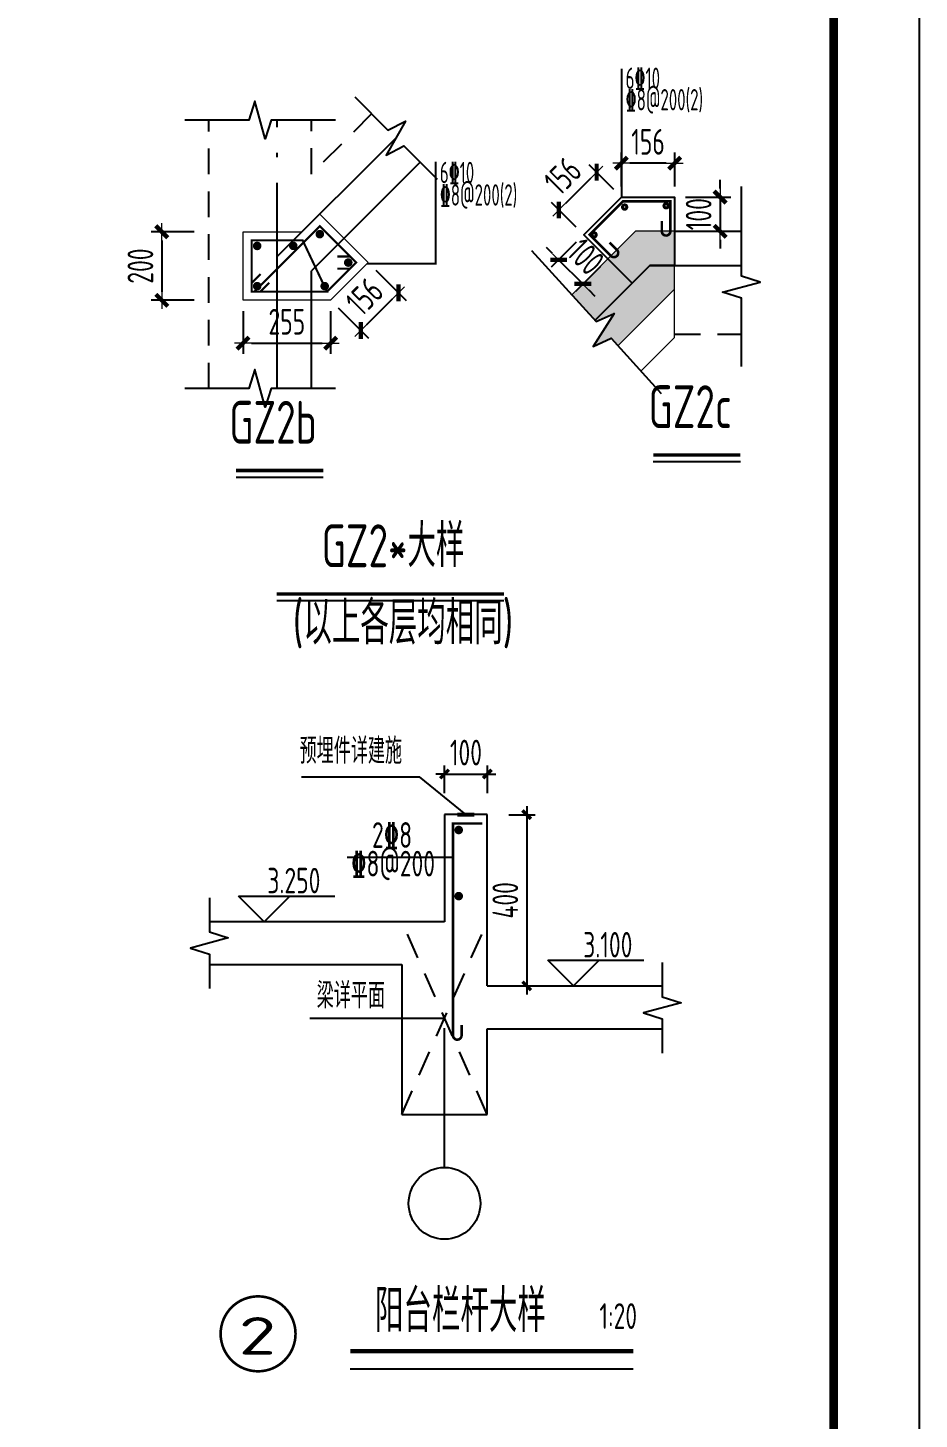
# Model space of a CAD drawing. Extents: x -144902 to 588294, y -160863 to 65494.
# Drawn here: x 149156 to 159567, y -27920 to -11673 of the extents above; entities that cross this region are included whole.
import ezdxf
from ezdxf.enums import TextEntityAlignment as Align

# ---------------------------------------------------------------- set-up
doc = ezdxf.new("R2010")
doc.units = 0
doc.header["$LTSCALE"] = 100
doc.linetypes.add('3', pattern=[5, 3, -2])
doc.linetypes.add('ACAD_ISO04W100', pattern=[30.5, 24, -3, 0.5, -3])
doc.layers.get('0').update_dxf_attribs({"linetype": 'CONTINUOUS'})
doc.layers.get('Defpoints').update_dxf_attribs({"linetype": 'CONTINUOUS'})
for name, color, linetype in [('1508', 2, 'CONTINUOUS'), ('AXIS', 3, 'CONTINUOUS'), ('beam_dy', 7, 'CONTINUOUS'), ('b板标注', 6, 'CONTINUOUS'), ('DIM', 3, 'CONTINUOUS'), ('DIM_ELEV', 3, 'CONTINUOUS'), ('DIM_SYMB', 3, 'CONTINUOUS'), ('DOTE', 253, 'ACAD_ISO04W100'), ('HATCH', 254, 'CONTINUOUS'), ('S_BEAMDIMMASS', 2, 'CONTINUOUS'), ('TEXT', 7, 'CONTINUOUS'), ('THICK', 6, 'CONTINUOUS'), ('THIN', 7, 'CONTINUOUS'), ('tk', 7, 'CONTINUOUS'), ('WALL', 255, 'CONTINUOUS'), ('梁', 4, 'CONTINUOUS'), ('梁虚线', 134, '3'), ('梁集中标注', 7, 'CONTINUOUS')]:
    doc.layers.add(name, color=color, linetype=linetype)
for name, color, linetype, lineweight in [('REIN', 6, 'CONTINUOUS', 18), ('Z-柱大样外框', 7, 'ByLayer', 18), ('Z-详图标注', 3, 'CONTINUOUS', 18)]:
    doc.layers.add(name, color=color, linetype=linetype, lineweight=lineweight)
doc.styles.add('COMP', font='tssdeng.shx', dxfattribs={"width": 0.7, "bigfont": 'tssdchn.shx'})
doc.styles.get("Standard").update_dxf_attribs({"font": 'tssdeng.shx', "width": 0.7, "bigfont": 'tssdchn.shx'})
doc.styles.add('TCCAD_Dimension', font='Tssdeng.shx', dxfattribs={"width": 0.7, "bigfont": 'tssdchn.shx'})
doc.styles.add('TSSD_Dimension', font='Tssdeng.shx', dxfattribs={"width": 0.7, "bigfont": 'tssdchn.shx'})
doc.styles.add('TSSD_Rein', font='Tssdeng.shx', dxfattribs={"width": 0.7, "bigfont": 'tssdchn.shx'})
doc.dimstyles.new('TCCAD_25_100', dxfattribs={"dimtxt": 300, "dimasz": 100, "dimexe": 125, "dimexo": 125, "dimgap": 100, "dimtad": 1, "dimdec": 0, "dimlfac": 0.25, "dimzin": 0, "dimdsep": 46, "dimtxsty": 'TCCAD_Dimension', "dimblk": '_TCDBK25_100', "dimcen": 0, "dimclrt": 7, "dimadec": 0, "dimazin": 0, "dimtfac": 1, "dimtdec": 0, "dimtix": 1, "dimtmove": 2, "dimatfit": 3, "dimfxl": 1, "dimtolj": 1, "dimtzin": 0, "dimarcsym": 0})
doc.dimstyles.new('TSSD_20_100', dxfattribs={"dimtxt": 300, "dimasz": 100, "dimexe": 100, "dimexo": 250, "dimgap": 100, "dimtad": 1, "dimdec": 0, "dimlfac": 0.2, "dimzin": 0, "dimdsep": 46, "dimtxsty": 'TSSD_Dimension', "dimblk": 'ARCHTICK', "dimcen": 0, "dimdle": 100, "dimclrt": 7, "dimadec": 0, "dimazin": 0, "dimtfac": 1, "dimtdec": 0, "dimtix": 1, "dimtmove": 2, "dimatfit": 3, "dimfxl": 1, "dimtolj": 1, "dimtzin": 0, "dimarcsym": 0})

# ---------------------------------------------------------------- blocks, each defined once
blk = doc.blocks.new('A1tk')
at = {"layer": 'tk', "color": 5}
blk.add_lwpolyline([(0, 0), (0, 59400), (84100, 59400), (84100, 0)], close=True, dxfattribs=at)
at = {"layer": 'tk', "const_width": 100}
blk.add_lwpolyline([(2500, 1000), (83100, 1000), (83100, 58400), (2500, 58400)], close=True, dxfattribs=at)
blk = doc.blocks.new('_TCDBK25_100')
blk.add_line((-1, 0), (1, 0))
at = {"const_width": 0.5}
blk.add_lwpolyline([(-0.7, -0.7), (0.7, 0.7)], dxfattribs=at)
blk = doc.blocks.new('*D1369')
at = {"layer": 'Defpoints', "color": 0}
for p in [(151670, -14855), (152692, -14855), (152692, -15355)]:
    blk.add_point(p, dxfattribs=at)
at = {"layer": 'Z-详图标注', "color": 0, "lineweight": -2}
for p, q in [((151670, -14980), (151670, -15480)), ((152692, -14980), (152692, -15480)), ((151770, -15355), (152592, -15355))]:
    blk.add_line(p, q, dxfattribs=at)
at = {"layer": 'Z-详图标注', "color": 0, "lineweight": -2, "xscale": 100, "yscale": 100, "zscale": 100, "rotation": 180}
blk.add_blockref('_TCDBK25_100', (151670, -15355), dxfattribs=at)
at = {"layer": 'Z-详图标注', "color": 0, "lineweight": -2, "xscale": 100, "yscale": 100, "zscale": 100}
blk.add_blockref('_TCDBK25_100', (152692, -15355), dxfattribs=at)
at = {"layer": 'Z-详图标注', "color": 7, "insert": (152181, -15105), "char_height": 300, "attachment_point": 5, "style": 'TCCAD_Dimension'}
blk.add_mtext('\\A1;255', dxfattribs=at)
blk = doc.blocks.new('*D1370')
at = {"layer": 'Defpoints', "color": 0}
for p in [(153132, -14414), (153485, -14768), (152692, -14855)]:
    blk.add_point(p, dxfattribs=at)
at = {"layer": 'Z-详图标注', "color": 0, "lineweight": -2}
for p, q in [((153220, -14503), (153574, -14856)), ((152780, -14943), (153134, -15296)), ((153116, -15137), (153415, -14839))]:
    blk.add_line(p, q, dxfattribs=at)
at = {"layer": 'Z-详图标注', "color": 0, "lineweight": -2, "xscale": 100, "yscale": 100, "zscale": 100}
for p, rotation in [((153485, -14768), 44.99999831887051), ((153045, -15208), 224.9999983188705)]:
    blk.add_blockref('_TCDBK25_100', p, dxfattribs=dict(at, rotation=rotation))
at = {"layer": 'Z-详图标注', "color": 7, "insert": (153088, -14811), "char_height": 300, "attachment_point": 5, "rotation": 45, "style": 'TCCAD_Dimension'}
blk.add_mtext('\\A1;156', dxfattribs=at)
blk = doc.blocks.new('*D1371')
at = {"layer": 'Defpoints', "color": 0}
for p in [(151224, -14055), (150721, -14855), (151224, -14855)]:
    blk.add_point(p, dxfattribs=at)
at = {"layer": 'Z-详图标注', "color": 0, "lineweight": -2}
for p, q in [((151099, -14055), (150596, -14055)), ((150721, -14155), (150721, -14755)), ((151099, -14855), (150596, -14855))]:
    blk.add_line(p, q, dxfattribs=at)
at = {"layer": 'Z-详图标注', "color": 0, "lineweight": -2, "xscale": 100, "yscale": 100, "zscale": 100}
for p, rotation in [((150721, -14055), 90), ((150721, -14855), 270)]:
    blk.add_blockref('_TCDBK25_100', p, dxfattribs=dict(at, rotation=rotation))
at = {"layer": 'Z-详图标注', "color": 7, "insert": (150471, -14455), "char_height": 300, "attachment_point": 5, "rotation": 90, "style": 'TCCAD_Dimension'}
blk.add_mtext('\\A1;200', dxfattribs=at)
blk = doc.blocks.new('*D1372')
at = {"layer": 'Defpoints', "color": 0}
for p in [(156711, -13649), (156711, -14049), (157241, -14049)]:
    blk.add_point(p, dxfattribs=at)
at = {"layer": 'Z-详图标注', "color": 0, "lineweight": -2}
for p, q in [((157241, -13549), (157241, -13449)), ((156836, -13649), (157366, -13649)), ((157241, -13649), (157241, -14049)), ((156836, -14049), (157366, -14049)), ((157241, -14149), (157241, -14249))]:
    blk.add_line(p, q, dxfattribs=at)
at = {"layer": 'Z-详图标注', "color": 0, "lineweight": -2, "xscale": 100, "yscale": 100, "zscale": 100}
for p, rotation in [((157241, -13649), 270), ((157241, -14049), 90)]:
    blk.add_blockref('_TCDBK25_100', p, dxfattribs=dict(at, rotation=rotation))
at = {"layer": 'Z-详图标注', "color": 7, "insert": (156991, -13849), "char_height": 300, "attachment_point": 5, "rotation": 90, "style": 'TCCAD_Dimension'}
blk.add_mtext('\\A1;100', dxfattribs=at)
blk = doc.blocks.new('*D1373')
at = {"layer": 'Defpoints', "color": 0}
for p in [(156088, -13254), (156088, -13649), (156711, -13649)]:
    blk.add_point(p, dxfattribs=at)
at = {"layer": 'Z-详图标注', "color": 0, "lineweight": -2}
for p, q in [((156088, -13524), (156088, -13129)), ((156711, -13524), (156711, -13129)), ((156611, -13254), (156188, -13254))]:
    blk.add_line(p, q, dxfattribs=at)
at = {"layer": 'Z-详图标注', "color": 0, "lineweight": -2, "xscale": 100, "yscale": 100, "zscale": 100, "rotation": 180}
blk.add_blockref('_TCDBK25_100', (156088, -13254), dxfattribs=at)
at = {"layer": 'Z-详图标注', "color": 0, "lineweight": -2, "xscale": 100, "yscale": 100, "zscale": 100}
blk.add_blockref('_TCDBK25_100', (156711, -13254), dxfattribs=at)
at = {"layer": 'Z-详图标注', "color": 7, "insert": (156400, -13004), "char_height": 300, "attachment_point": 5, "style": 'TCCAD_Dimension'}
blk.add_mtext('\\A1;156', dxfattribs=at)
blk = doc.blocks.new('*D1374')
at = {"layer": 'Defpoints', "color": 0}
for p in [(155359, -13800), (156088, -13649), (155648, -14089)]:
    blk.add_point(p, dxfattribs=at)
at = {"layer": 'Z-详图标注', "color": 0, "lineweight": -2}
for p, q in [((156000, -13560), (155711, -13272)), ((155729, -13431), (155430, -13730)), ((155560, -14000), (155271, -13712))]:
    blk.add_line(p, q, dxfattribs=at)
at = {"layer": 'Z-详图标注', "color": 0, "lineweight": -2, "xscale": 100, "yscale": 100, "zscale": 100}
for p, rotation in [((155800, -13360), 45.00000056039549), ((155359, -13800), 225.0000005603954)]:
    blk.add_blockref('_TCDBK25_100', p, dxfattribs=dict(at, rotation=rotation))
at = {"layer": 'Z-详图标注', "color": 7, "insert": (155403, -13403), "char_height": 300, "attachment_point": 5, "rotation": 45, "style": 'TCCAD_Dimension'}
blk.add_mtext('\\A1;156', dxfattribs=at)
blk = doc.blocks.new('*D1375')
at = {"layer": 'Defpoints', "color": 0}
for p in [(155648, -14089), (155931, -14372), (155639, -14664)]:
    blk.add_point(p, dxfattribs=at)
at = {"layer": 'Z-详图标注', "color": 0, "lineweight": -2}
for p, q in [((155285, -14310), (155215, -14239)), ((155560, -14177), (155268, -14469)), ((155356, -14381), (155639, -14664)), ((155843, -14460), (155551, -14752)), ((155710, -14734), (155780, -14805))]:
    blk.add_line(p, q, dxfattribs=at)
at = {"layer": 'Z-详图标注', "color": 0, "lineweight": -2, "xscale": 100, "yscale": 100, "zscale": 100}
for p, rotation in [((155356, -14381), 315.0000005605062), ((155639, -14664), 135.0000005605062)]:
    blk.add_blockref('_TCDBK25_100', p, dxfattribs=dict(at, rotation=rotation))
at = {"layer": 'Z-详图标注', "color": 7, "insert": (155674, -14345), "char_height": 300, "attachment_point": 5, "rotation": 315, "style": 'TCCAD_Dimension'}
blk.add_mtext('\\A1;100', dxfattribs=at)
blk = doc.blocks.new('_ArchTick')
at = {"color": 0, "linetype": 'ByBlock', "const_width": 0.4}
blk.add_lwpolyline([(-0.5, -0.5), (0.5, 0.5)], dxfattribs=at)
blk = doc.blocks.new('*D1398')
at = {"layer": 'Defpoints', "color": 0}
for p in [(154523, -20861), (154523, -22861), (154983, -22861)]:
    blk.add_point(p, dxfattribs=at)
at = {"layer": 'DIM', "color": 0, "lineweight": -2}
for p, q in [((154983, -20761), (154983, -22961)), ((154773, -20861), (155083, -20861)), ((154773, -22861), (155083, -22861))]:
    blk.add_line(p, q, dxfattribs=at)
at = {"layer": 'DIM', "color": 0, "lineweight": -2, "xscale": 100, "yscale": 100, "zscale": 100}
for p, rotation in [((154983, -20861), 90), ((154983, -22861), 270)]:
    blk.add_blockref('_ArchTick', p, dxfattribs=dict(at, rotation=rotation))
at = {"layer": 'DIM', "color": 7, "insert": (154733, -21861), "char_height": 300, "attachment_point": 5, "rotation": 90, "style": 'TSSD_Dimension'}
blk.add_mtext('\\A1;400', dxfattribs=at)
blk = doc.blocks.new('*D1399')
at = {"layer": 'Defpoints', "color": 0}
for p in [(154523, -20386), (154023, -20861), (154523, -20861)]:
    blk.add_point(p, dxfattribs=at)
at = {"layer": 'DIM', "color": 0, "lineweight": -2}
for p, q in [((154023, -20611), (154023, -20286)), ((154523, -20611), (154523, -20286)), ((154023, -20386), (153923, -20386)), ((154023, -20386), (154523, -20386)), ((154523, -20386), (154623, -20386))]:
    blk.add_line(p, q, dxfattribs=at)
at = {"layer": 'DIM', "color": 0, "lineweight": -2, "xscale": 100, "yscale": 100, "zscale": 100}
blk.add_blockref('_ArchTick', (154023, -20386), dxfattribs=at)
at = {"layer": 'DIM', "color": 0, "lineweight": -2, "xscale": 100, "yscale": 100, "zscale": 100, "rotation": 180}
blk.add_blockref('_ArchTick', (154523, -20386), dxfattribs=at)
at = {"layer": 'DIM', "color": 7, "insert": (154273, -20136), "char_height": 300, "attachment_point": 5, "style": 'TSSD_Dimension'}
blk.add_mtext('\\A1;100', dxfattribs=at)

msp = doc.modelspace()

# ---------------------------------------------------------------- hatches: boundary and pattern name
at = {"layer": 'HATCH'}
msp.add_hatch(color=256, dxfattribs=at).paths.add_polyline_path([(155510.649, -14791.953), (155793.141, -15103.955), (156003.209, -15008.187), (155757.58, -15392.461), (155967.648, -15296.692), (156048.254, -15385.719), (156710.787, -14723.185), (156710.787, -14048.669), (156253.933, -14048.669)])

# ---------------------------------------------------------------- linework, layer by layer
at = {"layer": 'AXIS', "const_width": 30.625}
msp.add_lwpolyline([(151407.838, -26922.975, 1), (152282.838, -26922.975, 1)], format="xyb", close=True, dxfattribs=at)
at = {"layer": 'beam_dy'}
for p, q in [((156461.069, -16736.452), (157479.014, -16736.452)), ((151588.626, -16918.572), (152606.571, -16918.572)), ((152063.703, -18360.146), (154717.504, -18360.146))]:
    msp.add_line(p, q, dxfattribs=at)
at = {"layer": 'beam_dy', "const_width": 40}
for points in [[(156461.069, -16660.33), (157479.014, -16660.33)], [(151588.626, -16842.45), (152606.571, -16842.45)], [(152063.703, -18284.024), (154717.504, -18284.024)]]:
    msp.add_lwpolyline(points, dxfattribs=at)
at = {"layer": 'b板标注', "const_width": 30}
msp.add_lwpolyline([(155966.244, -14336.358), (155718.756, -14088.871), (156108.959, -13698.669), (156660.787, -13698.669), (156660.787, -14048.669)], dxfattribs=at)
at = {"layer": 'DIM_ELEV'}
for p, q in [((151917.616, -22110.726), (151617.616, -21810.726)), ((151617.616, -21810.726), (152741.261, -21810.726)), ((151917.616, -22110.726), (152217.616, -21810.726)), ((155528.572, -22860.726), (155228.572, -22560.726)), ((155228.572, -22560.726), (156352.217, -22560.726)), ((155528.572, -22860.726), (155828.572, -22560.726))]:
    msp.add_line(p, q, dxfattribs=at)
at = {"layer": 'DIM_SYMB'}
msp.add_line((154022.578, -24980.509), (154022.578, -23985.553), dxfattribs=at)
msp.add_circle((154022.578, -25399.211), 418.702, dxfattribs=at)
at = {"layer": 'DOTE'}
for p, q in [((152069.904, -15882.961, 0), (152069.904, -12751.161, 0)), ((153454.579, -12960.221, 0), (152069.904, -14344.896, 0)), ((156419.615, -14448.672, 0), (155779.452, -15088.836, 0)), ((156419.615, -14448.672, 0), (157489.693, -14448.672, 0))]:
    msp.add_line(p, q, dxfattribs=at)
at = {"layer": 'DOTE', "ltscale": 1000}
msp.add_line((154022.578, -24741.575), (154022.578, -23353.117), dxfattribs=at)
at = {"layer": 'REIN', "color": 6, "const_width": 50}
for points in [[(156109.08, -13765.972, 1), (156144.08, -13765.972, 1)], [(156593.292, -13751.844, 1), (156628.292, -13751.844, 1)], [(152541.129, -14081.977, 1), (152591.129, -14081.977, 1)], [(155751.901, -14090.341, 1), (155786.901, -14090.341, 1)], [(151809.907, -14219.519, 1), (151859.907, -14219.519, 1)], [(152230.783, -14218.259, 1), (152280.783, -14218.259, 1)], [(152873.47, -14414.317, 1), (152923.47, -14414.317, 1)], [(151809.907, -14689.519, 1), (151859.907, -14689.519, 1)], [(152598.268, -14689.519, 1), (152648.268, -14689.519, 1)]]:
    msp.add_lwpolyline(points, format="xyb", close=True, dxfattribs=at)
at = {"layer": 'REIN'}
for points in [[(156660.787, -14048.669, 30, 30, -1), (156560.787, -14048.669, 30, 30, 0), (156560.787, -13928.669, 0, 0, 0)], [(155966.244, -14336.358, 30, 30, 1), (156036.955, -14265.648, 30, 30, 0), (155952.102, -14180.795, 0, 0, 0)], [(154464.123, -20964.097, 30, 30, 0), (154122.19, -20964.097, 30, 30, 0), (154122.19, -23438.233, 30, 30, 1), (154222.19, -23438.233, 30, 30, 0), (154222.19, -23318.233, 0, 0, 0)]]:
    msp.add_lwpolyline(points, format="xyseb", dxfattribs=at)
at = {"layer": 'REIN', "color": 210, "const_width": 25}
for points in [[(152769.683, -14343.606), (152919.683, -14343.606), (152990.394, -14414.317), (152650.191, -14754.519), (151801.663, -14754.519), (152566.129, -13990.053), (152990.394, -14414.317), (152919.683, -14485.027), (152769.683, -14485.027)], [(151975.973, -14648.453), (151869.907, -14754.519), (151769.907, -14754.519), (151769.907, -14154.519), (152365.933, -14154.519), (152650.191, -14754.519), (151769.907, -14754.519), (151769.907, -14654.519), (151875.973, -14548.453)]]:
    msp.add_lwpolyline(points, dxfattribs=at)
at = {"layer": 'REIN', "const_width": 50}
for points in [[(154163.503, -21039.868, 1), (154213.503, -21039.868, 1)], [(154163.503, -21811.98, 1), (154213.503, -21811.98, 1)]]:
    msp.add_lwpolyline(points, format="xyb", close=True, dxfattribs=at)
at = {"layer": 'S_BEAMDIMMASS'}
for p, q in [((156088.248, -12152.945), (156088.248, -13648.669)), ((153917.831, -13237.307), (153917.831, -14437.087)), ((153119.877, -14426.255), (153917.831, -14426.255))]:
    msp.add_line(p, q, dxfattribs=at)
at = {"layer": 'TEXT'}
for p, q in [((152353.56, -20417.401, 0), (153730.559, -20417.401, 0)), ((154272.578, -20860.726), (153730.559, -20417.401, 0)), ((152887.203, -21357.842), (154122.19, -21357.842))]:
    msp.add_line(p, q, dxfattribs=at)
at = {"layer": 'TEXT', "const_width": 50}
msp.add_lwpolyline([(152922.43, -27125.902), (156226.324, -27125.902)], dxfattribs=at)
at = {"layer": 'TEXT'}
msp.add_lwpolyline([(152922.43, -27331.525), (156226.324, -27331.525)], dxfattribs=at)
at = {"layer": 'THICK', "const_width": 50}
msp.add_lwpolyline([(154372.504, -20860.726), (154172.651, -20860.726)], dxfattribs=at)
at = {"layer": 'THIN'}
for points in [[(152973.746, -12479.388), (153362.655, -12868.297), (153567.716, -12762.231), (153341.442, -13158.211), (153546.503, -13052.145), (153935.412, -13441.054)], [(152749.078, -12751.161), (151999.078, -12751.161), (151929.078, -12971.161), (151809.078, -12531.161), (151739.078, -12751.161), (150989.078, -12751.161)], [(157489.693, -15626.194), (157489.693, -14831.18), (157269.693, -14761.18), (157709.693, -14641.18), (157489.693, -14571.18), (157489.693, -13527.135)], [(155040.42, -14272.6), (155793.141, -15103.955), (156003.209, -15008.187), (155757.58, -15392.461), (155967.648, -15296.692), (156551.336, -15941.358)], [(152749.078, -15882.961), (151999.078, -15882.961), (151929.078, -16102.961), (151809.078, -15662.961), (151739.078, -15882.961), (150989.078, -15882.961)], [(151276.464, -21830.726), (151276.464, -22230.726), (151496.464, -22300.726), (151056.464, -22420.726), (151276.464, -22490.726), (151276.464, -22890.726)], [(156566.609, -22586.176), (156566.609, -22986.176), (156786.609, -23056.176), (156346.609, -23176.176), (156566.609, -23246.176), (156566.609, -23646.176)]]:
    msp.add_lwpolyline(points, dxfattribs=at)
at = {"layer": 'WALL'}
for p, q in [((154522.578, -20860.726), (154022.578, -20860.726)), ((154022.578, -20860.726), (154022.578, -21360.726)), ((154522.578, -22860.726), (154522.578, -20860.726)), ((154022.578, -21360.726), (154022.578, -21360.726)), ((154022.578, -21360.726), (154022.578, -22110.726)), ((154522.578, -21360.726), (154522.578, -21360.726)), ((154522.578, -21360.726), (154522.578, -21360.726)), ((154022.578, -22110.726), (151276.464, -22110.726)), ((154522.578, -22360.726), (154522.578, -22360.726)), ((154522.578, -22360.726), (154522.578, -22360.726)), ((151276.464, -22610.726), (153522.578, -22610.726)), ((151276.464, -22610.726), (153522.578, -22610.726)), ((153522.578, -22610.726), (153522.578, -24360.726)), ((153522.578, -22610.726), (153522.578, -24360.726)), ((154522.578, -23360.726), (156566.609, -23360.726)), ((154522.578, -24360.726), (154522.578, -23360.726)), ((153522.578, -24360.726), (154522.578, -24360.726))]:
    msp.add_line(p, q, dxfattribs=at)
msp.add_lwpolyline([(156213.731, -14654.556), (155648.046, -14088.871), (156088.248, -13648.669), (156710.787, -13648.669), (156710.787, -14448.669), (156419.619, -14448.669)], close=True, dxfattribs=at)
at = {"layer": 'Z-柱大样外框'}
msp.add_lwpolyline([(152566.129, -13848.631), (153131.815, -14414.317), (152691.613, -14854.519), (151669.907, -14854.519), (151669.907, -14054.519), (152360.242, -14054.519)], close=True, dxfattribs=at)
for points in [[(156048.254, -15385.719), (156710.787, -14723.185), (156710.787, -14048.669), (156253.933, -14048.669), (155510.649, -14791.953)], [(156317.056, -15682.602), (156710.787, -15288.871), (156710.787, -14048.669), (156253.933, -14048.669), (155510.649, -14791.953)]]:
    msp.add_lwpolyline(points, dxfattribs=at)
at = {"layer": '梁'}
for p, q in [((153737.422, -13243.064), (152469.078, -14511.407)), ((156710.787, -14048.669), (157489.693, -14048.669)), ((152469.078, -15882.961), (152469.078, -14511.407))]:
    msp.add_line(p, q, dxfattribs=at)
at = {"layer": '梁虚线'}
for p, q in [((151269.078, -15882.961), (151269.078, -12751.161)), ((153171.736, -12677.378, 0), (152469.078, -13380.036, 0)), ((152469.078, -13380.036), (152469.078, -12751.161)), ((156710.787, -15248.669), (157489.693, -15248.669))]:
    msp.add_line(p, q, dxfattribs=at)
at = {"layer": '梁集中标注'}
for p, q in [((154522.578, -22110.726), (154522.578, -21860.726)), ((154522.578, -22860.726), (156566.609, -22860.726)), ((152449.004, -23237.556), (154022.578, -23237.556))]:
    msp.add_line(p, q, dxfattribs=at)
at = {"layer": '梁集中标注', "linetype": '3'}
for p, q in [((153522.578, -24360.726), (154522.578, -22114.386)), ((154522.578, -24360.726), (153525.228, -22110.726))]:
    msp.add_line(p, q, dxfattribs=at)

# ---------------------------------------------------------------- block references
at = {"layer": '1508', "rotation": 270}
msp.add_blockref('A1tk', (100166.634, -844.592), dxfattribs=at)

# ---------------------------------------------------------------- texts
at = {"layer": 'beam_dy', "style": 'TSSD_Rein', "width": 0.7}
for s, p in [('GZ2c', (156892.1, -16497.118)), ('GZ2b', (152019.658, -16679.238)), ('GZ2*大样', (153421.426, -18120.812)), ('(以上各层均相同)', (153538.321, -19020.059))]:
    msp.add_text(s, height=500, dxfattribs=at).set_placement(p, align=Align.BOTTOM_CENTER)
at = {"layer": 'beam_dy', "color": 4, "width": 0.7}
msp.add_text('1:20', height=300, dxfattribs=at).set_placement((156271.752, -26865.729), align=Align.RIGHT)
at = {"layer": 'DIM_ELEV', "width": 0.705882}
for s, p in [('3.250', (151953.478, -21779.096)), ('3.100', (155642.689, -22528.225))]:
    msp.add_text(s, height=297.5, dxfattribs=at).set_placement(p)
at = {"layer": 'S_BEAMDIMMASS', "width": 0.6}
for s, p in [('6%%13210', (156138.249, -12386.601)), ('%%1328@200(2)', (156138.249, -12637.744)), ('6%%13210', (153967.832, -13487.307)), ('%%1328@200(2)', (153967.832, -13749.807))]:
    msp.add_text(s, height=250, dxfattribs=at).set_placement(p)
at = {"layer": 'TEXT', "width": 0.7}
for s, p in [('预埋件详建施', (152330.233, -20356.116, 0)), ('2%%1328 ', (153176.411, -21338.292)), ('%%1328@200', (152931.668, -21672.665)), ('梁详平面', (152530.08, -23212.008))]:
    msp.add_text(s, height=300, dxfattribs=at).set_placement(p, align=Align.BOTTOM_LEFT)
msp.add_text('阳台栏杆大样', height=500, dxfattribs=at).set_placement((153210.95, -26903.248))
at = {"layer": 'TEXT', "style": 'COMP', "width": 1.857143}
msp.add_attdef('2', text='1', height=437.5, dxfattribs=at).set_placement((151618.756, -27165.387), (152056.256, -27165.387), align=Align.FIT)

# ---------------------------------------------------------------- dimensions: what is measured, and where the dimension line sits
at = {"layer": 'DIM'}
dim = msp.add_linear_dim(base=(154522.578, -20385.756), p1=(154022.578, -20860.726), p2=(154522.578, -20860.726), dimstyle='TSSD_20_100', dxfattribs=at)
dim.commit()
dim.dimension.update_dxf_attribs({"geometry": '*D1399', "text_midpoint": (154272.578, -20135.756)})
dim = msp.add_linear_dim(base=(154982.761, -22860.726), p1=(154522.578, -20860.726), p2=(154522.578, -22860.726), angle=90, dimstyle='TSSD_20_100', dxfattribs=at)
dim.commit()
dim.dimension.update_dxf_attribs({"geometry": '*D1398', "text_midpoint": (154732.761, -21860.726)})
at = {"layer": 'Z-详图标注'}
dim = msp.add_linear_dim(base=(156088.248, -13253.897), p1=(156710.787, -13648.669), p2=(156088.248, -13648.669), dimstyle='TCCAD_25_100', dxfattribs=at)
dim.commit()
dim.dimension.update_dxf_attribs({"geometry": '*D1373', "text_midpoint": (156399.518, -13003.897)})
for p1, p2, distance, picture, middle in [((156088.248, -13648.669), (155648.046, -14088.871), -408.083, '*D1374', (155402.812, -13403.435)), ((155648.046, -14088.871), (155930.889, -14371.714), -412.873, '*D1375', (155674.299, -14345.461))]:
    dim = msp.add_aligned_dim(p1=p1, p2=p2, distance=distance, dimstyle='TCCAD_25_100', dxfattribs=at)
    dim.commit()
    dim.dimension.update_dxf_attribs({"geometry": picture, "text_midpoint": middle})
for base, p1, p2, angle, picture, middle in [((157240.745, -14048.67), (156710.787, -13648.669), (156710.787, -14048.67), 90, '*D1372', (156990.745, -13848.669)), ((150720.583, -14854.519), (151223.631, -14054.519), (151223.631, -14854.519), 90, '*D1371', (150470.583, -14454.519)), ((153485.368, -14767.87), (152691.613, -14854.519), (153131.815, -14414.317), 44.9999983, '*D1370', (153088.491, -14811.194)), ((152691.613, -15354.519), (151669.907, -14854.519), (152691.613, -14854.519), 0.000001, '*D1369', (152180.76, -15104.519))]:
    dim = msp.add_linear_dim(base=base, p1=p1, p2=p2, angle=angle, dimstyle='TCCAD_25_100', dxfattribs=at)
    dim.commit()
    dim.dimension.update_dxf_attribs({"geometry": picture, "text_midpoint": middle})

doc.saveas('drawing.dxf')
